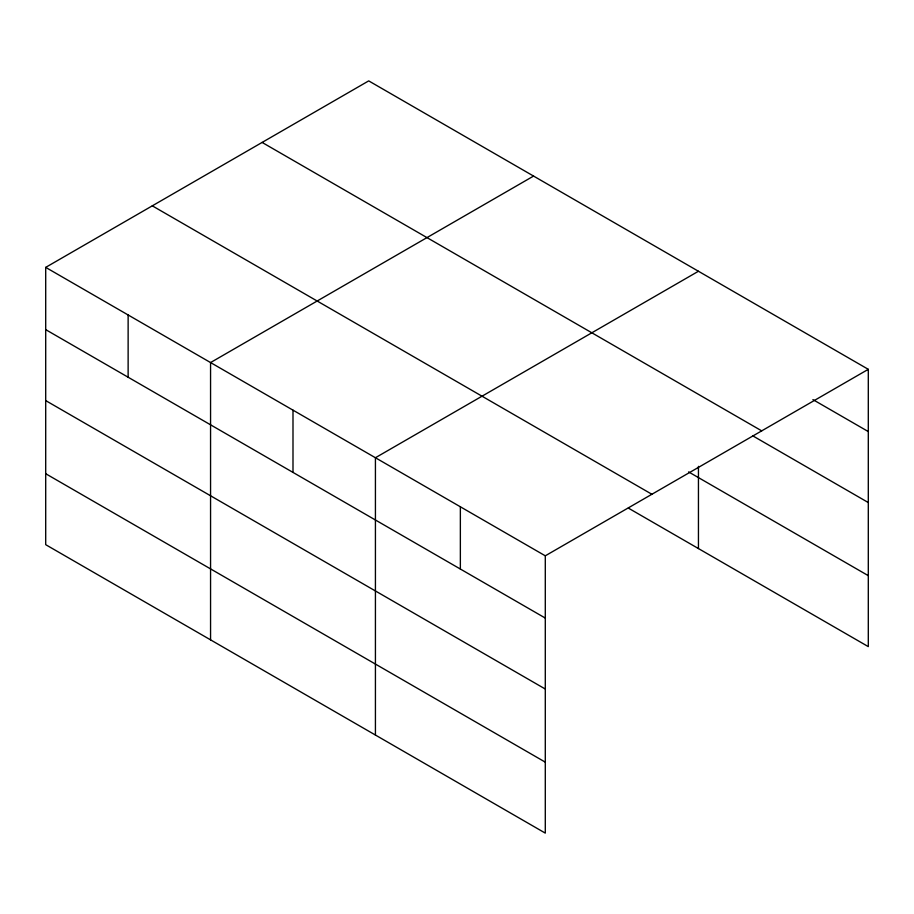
<?xml version="1.0" encoding="UTF-8"?>
<svg xmlns="http://www.w3.org/2000/svg" width="914" height="914" viewBox="0 0 914 914"><rect width="100%" height="100%" fill="white"/><g stroke="black" fill="none" stroke-linecap="round" stroke-linejoin="round"><path stroke-width="1.37" d="M545.292 689.03L545.292 555.815L45.7 267.379L45.7 544.675L545.292 833.111L545.292 689.03L45.7 400.595M628.306 508.07L868.3 646.621L868.3 369.325L368.708 80.889L45.7 267.379M533.57 176.071L210.563 362.561L210.563 639.857M698.445 271.252L375.426 457.743L375.426 735.05M545.292 555.815L868.3 369.325M812.912 399.601L868.3 431.579M262.112 142.424L761.705 430.86M752.599 435.75L868.3 502.551M688.596 471.91L868.3 575.66M152.295 205.833L651.888 494.268M45.7 329.634L545.292 618.07M45.7 473.715L545.292 762.15M698.445 466.346L698.445 548.56M460.359 506.779L460.359 569.034M292.994 410.146L292.994 472.412M128.131 314.964L128.131 377.219"/></g></svg>
